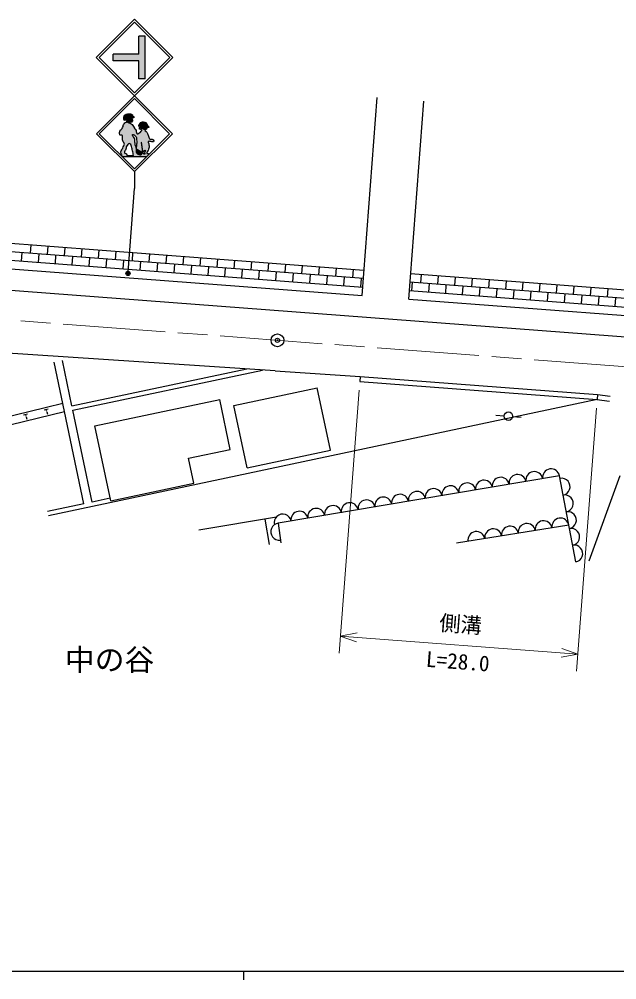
# Model space of a CAD drawing. Units: millimetres, scale not verified. Extents: x 40000 to 680000, y 20000 to 380000.
# Drawn here: x 141648 to 211892, y 204000 to 316887 of the extents above; entities that cross this region are included whole.
import ezdxf
from ezdxf.enums import TextEntityAlignment as Align

# ---------------------------------------------------------------- set-up
doc = ezdxf.new("R2010")
doc.units = ezdxf.units.MM
doc.header["$LTSCALE"] = 1000
doc.header["$PDMODE"] = 32
doc.header["$PDSIZE"] = 500
doc.linetypes.add('CHAIN', pattern=[18.5, 12, -1.5, 3.5, -1.5])
for name, color, linetype, lineweight in [('M-BGD', 7, 'Continuous', 25), ('M-BMK', 2, 'CHAIN', 13), ('M-BMK-SRVR', 3, 'Continuous', 25), ('M-STR-HTXT', 7, 'Continuous', 13), ('M-STR-STRC', 7, 'Continuous', 25), ('M-TTL-BAND', 7, 'Continuous', 25)]:
    doc.layers.add(name, color=color, linetype=linetype, lineweight=lineweight)
doc.styles.add('@ＭＳ ゴシック', font='')
doc.styles.add('ＭＳ ゴシック', font='')
doc.styles.get('@ＭＳ ゴシック').set_extended_font_data('@MS Gothic')
doc.styles.get('ＭＳ ゴシック').set_extended_font_data('MS Gothic')

msp = doc.modelspace()

# ---------------------------------------------------------------- hatches: boundary and pattern name
at = {"layer": 'M-STR-STRC'}
for points in [[(152695, 312762), (155695, 312762), (155695, 314887), (156445, 314887), (156445, 309887), (155695, 309887), (155695, 312012), (152695, 312012)], [(153928, 305257), (153935, 305386), (153969, 305509), (154043, 305619), (154101, 305665), (154222, 305726), (154287, 305741), (154429, 305767), (154557, 305777), (154694, 305761), (154717, 305756), (154848, 305714), (154948, 305637), (154973, 305600), (154975, 305499), (155066, 305468), (155123, 305438), (155122, 305312), (155114, 305304), (155013, 305309), (154912, 305331), (154905, 305327), (154886, 305247), (154929, 305142), (154973, 305022), (154973, 304939), (154931, 304819), (154905, 304802), (154780, 304788), (154699, 304779), (154608, 304711), (154687, 304653), (154813, 304597), (154921, 304497), (154962, 304449), (154228, 304760), (154261, 304774), (154266, 304779), (154331, 304897), (154334, 304916), (154311, 304985), (154209, 305011), (154100, 305002), (154038, 305030), (153959, 305137)], [(155813, 304221), (155794, 304300), (155695, 304290), (155691, 304294), (155724, 304400), (155784, 304526), (155857, 304635), (155936, 304745), (156016, 304806), (156146, 304832), (156271, 304818), (156408, 304804), (156526, 304759), (156555, 304736), (156610, 304629), (156651, 304509), (156654, 304504), (156740, 304397), (156810, 304324), (156898, 304242), (156898, 304241), (156866, 304172), (156756, 304166), (156705, 304148), (156660, 304038), (156626, 303951), (156515, 303900), (156428, 303858), (156425, 303848), (156435, 303825), (155790, 304098), (155789, 304105)], [(155726, 303480), (155838, 303557), (155903, 303625), (156001, 303722), (156052, 303822), (156047, 303854), (155954, 303926), (155884, 303953), (155794, 303981), (155790, 304098), (156435, 303825), (156462, 303759), (156562, 303680), (156647, 303593), (156718, 303470), (156770, 303350), (156798, 303274), (156834, 303142), (156867, 303024), (156891, 302959), (155380, 303074), (155297, 303187), (155175, 303281), (155055, 303336), (154973, 303343), (154978, 303279), (155041, 303138), (155064, 303098), (153781, 303196), (153775, 303230), (153719, 303279), (153610, 303275), (153521, 303273), (153476, 303303), (153448, 303444), (153439, 303573), (153459, 303697), (153518, 303819), (153528, 303833), (153622, 303932), (153720, 304022), (153735, 304040), (153806, 304154), (153849, 304270), (153880, 304385), (153914, 304498), (153969, 304605), (154046, 304691), (154157, 304731), (154228, 304760), (154962, 304449), (155005, 304397), (155079, 304291), (155158, 304172), (155178, 304141), (155259, 304021), (155326, 303910), (155384, 303799), (155413, 303675), (155422, 303556), (155465, 303459), (155498, 303434), (155616, 303427)], [(153616, 300875), (153759, 300875), (153685, 300999), (153634, 301117), (153611, 301247), (153610, 301305), (153636, 301436), (153694, 301543), (153764, 301649), (153817, 301750), (153880, 301876), (153943, 301987), (153991, 302098), (154007, 302221), (153999, 302281), (153933, 302395), (153910, 302419), (153852, 302458), (153811, 302595), (153798, 302721), (153798, 302740), (154573, 302260), (154500, 302249), (154408, 302171), (154328, 302060), (154289, 301997), (154240, 301873), (154224, 301750), (154197, 301633), (154137, 301509), (154083, 301405), (154019, 301290), (154008, 301197), (154078, 301133), (154186, 301108), (154249, 301063), (154302, 300940), (154311, 300875), (155064, 300875), (155050, 301034), (155035, 301155), (155009, 301289), (155008, 301294), (155007, 301298), (154971, 301436), (154931, 301560), (154907, 301646), (154879, 301786), (154855, 301911), (154813, 302029), (154754, 302148), (155360, 301773), (155377, 301723), (155390, 301684), (155406, 301610), (155403, 301474), (155392, 301351), (155406, 301268), (155470, 301148), (155568, 301057), (155589, 301040), (155717, 300976), (155846, 300956), (155852, 300956), (155938, 300965), (156005, 301003), (156056, 301066), (156093, 301151), (156116, 301255), (156121, 301302), (156235, 301231), (156235, 301195), (156273, 301062), (156319, 301017), (156433, 301040), (156430, 301111), (156789, 300889), (156775, 300875), (156662, 300762), (153728, 300762)], [(153798, 302740), (153796, 302852), (153790, 302978), (153796, 303111), (153781, 303196), (155064, 303098), (155087, 303057), (155164, 302960), (155224, 302841), (155228, 302825), (155245, 302691), (155250, 302552), (155258, 302445), (155267, 302316), (155280, 302172), (155288, 302097), (155315, 301949), (155344, 301824), (155346, 301815), (155347, 301812), (155360, 301773), (154754, 302148), (154750, 302155), (154668, 302246), (154613, 302266), (154573, 302260)], [(155459, 302311), (155467, 302431), (155465, 302558), (155452, 302704), (155442, 302808), (155427, 302936), (155384, 303069), (155380, 303074), (156891, 302959), (156915, 302897), (156958, 302841), (157056, 302791), (157165, 302788), (157275, 302789), (157372, 302752), (157397, 302728), (157463, 302606), (157451, 302490), (157448, 302485), (157339, 302461), (157257, 302474), (157120, 302501), (156993, 302531), (156935, 302539), (156807, 302531), (156798, 302522), (156799, 302423), (156857, 302304), (156867, 302271), (156897, 302130), (156915, 302003), (156912, 301861), (156885, 301720), (156842, 301600), (156789, 301475), (156765, 301411), (156696, 301285), (156639, 301177), (156644, 301117), (156745, 301113), (156802, 301106), (156870, 301017), (156869, 300969), (156789, 300889), (156430, 301111), (156429, 301116), (156388, 301222), (156404, 301273), (156473, 301364), (156479, 301450), (156408, 301482), (156296, 301427), (156236, 301319), (156235, 301231), (156121, 301302), (155382, 301759), (155422, 302035), (155443, 302183)], [(155392, 301351), (155403, 301474), (155406, 301610), (155390, 301684), (155377, 301723), (155382, 301759), (156121, 301302), (156116, 301255), (156093, 301151), (156056, 301066), (156005, 301003), (155938, 300965), (155852, 300956), (155846, 300956), (155717, 300976), (155589, 301040), (155568, 301057), (155470, 301148), (155406, 301268)]]:
    msp.add_hatch(color=256, dxfattribs=at).paths.add_polyline_path(points)

# ---------------------------------------------------------------- linework, layer by layer
at = {"layer": 'M-BGD'}
for p, q in [((181948, 284413), (183716, 307677)), ((187432, 283996), (189200, 307260)), ((182099, 286407), (72901, 294709)), ((72977, 295706), (182175, 287405)), ((72825, 293712), (182023, 285410)), ((102862, 290425), (181947, 284413)), ((143017, 290381), (142941, 289384)), ((145011, 290230), (144936, 289233)), ((141944, 289460), (141868, 288463)), ((143938, 289308), (143863, 288311)), ((145933, 289157), (145857, 288160)), ((147006, 290078), (146930, 289081)), ((147927, 289005), (147851, 288008)), ((149000, 289927), (148924, 288929)), ((150994, 289775), (150918, 288778)), ((152988, 289623), (152913, 288626)), ((154983, 289472), (154907, 288475)), ((156977, 289320), (156901, 288323)), ((158971, 289169), (158895, 288171)), ((160965, 289017), (160889, 288020)), ((102673, 287933), (264008, 275668)), ((149921, 288854), (149845, 287856)), ((151915, 288702), (151840, 287705)), ((153910, 288550), (153834, 287553)), ((155904, 288399), (155828, 287402)), ((157898, 288247), (157822, 287250)), ((159892, 288096), (159817, 287098)), ((161887, 287944), (161811, 286947)), ((162960, 288865), (162884, 287868)), ((164954, 288714), (164878, 287717)), ((166948, 288562), (166872, 287565)), ((168942, 288410), (168866, 287413)), ((170937, 288259), (170861, 287262)), ((172931, 288107), (172855, 287110)), ((174925, 287956), (174850, 286959)), ((163881, 287792), (163805, 286795)), ((165875, 287641), (165799, 286644)), ((167869, 287489), (167794, 286492)), ((169864, 287338), (169788, 286340)), ((171858, 287186), (171782, 286189)), ((173852, 287034), (173777, 286037)), ((175847, 286883), (175771, 285886)), ((176920, 287804), (176844, 286807)), ((178914, 287653), (178838, 286655)), ((180908, 287501), (180832, 286504)), ((187659, 286988), (235034, 283386)), ((188898, 286893), (188822, 285896)), ((190892, 286742), (190816, 285745)), ((177841, 286731), (177765, 285734)), ((179835, 286580), (179759, 285582)), ((181829, 286428), (181754, 285431)), ((234950, 282390), (187583, 285990)), ((187825, 285972), (187749, 284975)), ((189819, 285821), (189743, 284823)), ((191813, 285669), (191738, 284672)), ((192886, 286590), (192810, 285593)), ((194880, 286439), (194805, 285441)), ((196875, 286287), (196799, 285290)), ((198869, 286135), (198793, 285138)), ((200863, 285984), (200787, 284987)), ((202857, 285832), (202782, 284835)), ((204852, 285681), (204776, 284683)), ((187507, 284993), (234866, 281393)), ((193808, 285517), (193732, 284520)), ((195802, 285366), (195726, 284369)), ((197796, 285214), (197720, 284217)), ((199790, 285062), (199714, 284065)), ((201785, 284911), (201709, 283914)), ((203779, 284759), (203703, 283762)), ((205773, 284608), (205697, 283611)), ((206846, 285529), (206770, 284532)), ((208840, 285377), (208764, 284380)), ((210834, 285226), (210759, 284229)), ((187431, 283996), (234782, 280397)), ((207767, 284456), (207691, 283459)), ((209762, 284304), (209686, 283307)), ((211756, 284153), (211680, 283156)), ((171734, 275562), (129825, 278347)), ((149264, 259931), (145743, 276574)), ((147851, 271436), (146721, 276780)), ((147852, 271436), (168398, 275784)), ((147955, 270947), (170236, 275662)), ((171734, 275562), (181713, 274904)), ((181713, 274904), (181668, 274305)), ((181713, 274904), (209632, 272781)), ((166893, 271502), (176677, 273572)), ((178229, 266235), (176677, 273572)), ((181668, 274305), (209587, 272183)), ((209587, 272183), (145094, 258537)), ((150539, 269086), (165214, 272191)), ((166456, 266321), (165214, 272191)), ((209550, 272187), (211036, 271982)), ((209632, 272781), (209587, 272183)), ((209632, 272781), (211118, 272576)), ((146770, 271719), (103686, 261280)), ((144585, 270984), (145071, 271102)), ((150242, 260137), (147955, 270947)), ((168446, 264165), (166893, 271502)), ((146977, 270740), (103667, 260246)), ((142155, 270395), (142641, 270513)), ((142373, 270293), (142494, 270323)), ((142454, 270159), (142484, 270166)), ((142469, 270162), (142540, 269871)), ((144803, 270882), (144924, 270912)), ((144883, 270747), (144914, 270755)), ((144899, 270751), (144969, 270460)), ((197654, 270349), (198651, 270270)), ((199648, 270192), (200645, 270113)), ((152402, 260281), (150539, 269086)), ((161565, 265286), (166456, 266321)), ((162186, 262351), (161565, 265286)), ((168446, 264165), (178229, 266235)), ((205159, 263217), (172094, 257644)), ((207070, 253100), (205159, 263217)), ((212238, 263213), (208611, 253211)), ((152402, 260281), (162186, 262351)), ((149264, 259930), (144990, 259026)), ((152338, 260581), (150242, 260137)), ((171902, 258372), (162778, 256835)), ((170524, 258140), (171028, 255150)), ((172094, 257644), (172382, 255362)), ((206254, 257419), (193042, 255298))]:
    msp.add_line(p, q, dxfattribs=at)
msp.add_circle((199149, 270231), 500, dxfattribs=at)
for centre, start, end in [((198256, 262054), 9.56729, 189.56729), ((200228, 262386), 9.56729, 189.56729), ((202200, 262719), 9.56729, 189.56729), ((204172, 263051), 9.56729, 189.56729), ((192339, 261057), 9.56729, 189.56729), ((194312, 261389), 9.56729, 189.56729), ((196284, 261721), 9.56729, 189.56729), ((205399, 261943), 280.70008, 100.70008), ((186423, 260059), 9.56729, 189.56729), ((188395, 260392), 9.56729, 189.56729), ((190367, 260724), 9.56729, 189.56729), ((205771, 259978), 280.70008, 100.70008), ((178534, 258730), 9.56729, 189.56729), ((180506, 259062), 9.56729, 189.56729), ((182478, 259395), 9.56729, 189.56729), ((184451, 259727), 9.56729, 189.56729), ((172618, 257732), 9.56729, 194.90703), ((174590, 258065), 9.56729, 189.56729), ((176562, 258397), 9.56729, 189.56729), ((206142, 258013), 280.70008, 100.70008), ((172219, 256652), 97.17725, 277.17725), ((201317, 256627), 9.11998, 189.11998), ((203292, 256944), 9.11998, 189.11998), ((205267, 257261), 9.11998, 189.11998), ((195393, 255676), 9.11998, 189.11998), ((197368, 255993), 9.11998, 189.11998), ((199343, 256310), 9.11998, 189.11998), ((206513, 256047), 280.70008, 100.70008), ((206885, 254082), 280.70008, 100.70008)]:
    msp.add_arc(centre, 1000, start, end, dxfattribs=at)
at = {"layer": 'M-BMK'}
msp.add_line((73043, 286675), (270972, 271628), dxfattribs=at)
at = {"layer": 'M-BMK-SRVR'}
msp.add_circle((172007, 279152), 750, dxfattribs=at)
msp.add_point((172007, 279152), dxfattribs=at)
at = {"layer": 'M-STR-HTXT'}
for p, q in [((181591, 273308), (179240, 242397)), ((209511, 271185), (207160, 240274)), ((181357, 244761), (179392, 244392)), ((179392, 244392), (207311, 242268)), ((179392, 244392), (181279, 243729)), ((207311, 242268), (205424, 242931)), ((205346, 241898), (207311, 242268))]:
    msp.add_line(p, q, dxfattribs=at)
at = {"layer": 'M-STR-STRC'}
for p, q in [((150695, 312387), (155195, 316887)), ((151048, 312387), (155195, 316533)), ((159695, 312387), (155195, 316887)), ((159341, 312387), (155195, 316533)), ((156445, 314887), (155695, 314887)), ((155695, 312762), (155695, 314887)), ((156445, 309887), (156445, 314887)), ((152695, 312012), (152695, 312762)), ((155695, 312762), (152695, 312762)), ((150695, 312387), (155195, 307887)), ((151048, 312387), (155195, 308240)), ((155695, 312012), (152695, 312012)), ((155195, 307887), (159695, 312387)), ((155195, 308240), (159341, 312387)), ((155695, 309887), (155695, 312012)), ((156445, 309887), (155695, 309887)), ((155195, 307887), (150740, 303432)), ((155195, 307569), (151058, 303432)), ((159650, 303432), (155195, 307887)), ((159332, 303432), (155195, 307569)), ((153928, 305257), (153935, 305386)), ((153959, 305137), (153928, 305257)), ((153935, 305386), (153969, 305509)), ((154038, 305030), (153959, 305137)), ((153969, 305509), (154043, 305619)), ((154100, 305002), (154038, 305030)), ((154043, 305619), (154101, 305665)), ((154209, 305011), (154100, 305002)), ((154101, 305665), (154222, 305726)), ((154311, 304985), (154209, 305011)), ((154222, 305726), (154287, 305741)), ((154266, 304779), (154331, 304897)), ((154287, 305741), (154429, 305767)), ((154334, 304916), (154311, 304985)), ((154331, 304897), (154334, 304916)), ((154429, 305767), (154557, 305777)), ((154557, 305777), (154694, 305761)), ((154694, 305761), (154717, 305756)), ((154717, 305756), (154848, 305714)), ((154905, 304802), (154780, 304788)), ((154848, 305714), (154948, 305637)), ((154905, 305327), (154886, 305247)), ((154886, 305247), (154929, 305142)), ((154912, 305331), (154905, 305327)), ((154931, 304819), (154905, 304802)), ((155013, 305309), (154912, 305331)), ((154929, 305142), (154973, 305022)), ((154973, 304939), (154931, 304819)), ((154948, 305637), (154973, 305600)), ((154973, 305600), (154975, 305499)), ((154973, 305022), (154973, 304939)), ((154975, 305499), (155066, 305468)), ((155114, 305304), (155013, 305309)), ((155066, 305468), (155123, 305438)), ((155122, 305312), (155114, 305304)), ((155123, 305438), (155122, 305312)), ((155936, 304745), (156016, 304806)), ((156016, 304806), (156146, 304832)), ((156146, 304832), (156271, 304818)), ((156271, 304818), (156408, 304804)), ((156408, 304804), (156526, 304759)), ((153439, 303573), (153459, 303697)), ((153459, 303697), (153518, 303819)), ((153518, 303819), (153528, 303833)), ((153528, 303833), (153622, 303932)), ((153622, 303932), (153720, 304022)), ((153720, 304022), (153735, 304040)), ((153735, 304040), (153806, 304154)), ((153806, 304154), (153849, 304270)), ((153849, 304270), (153880, 304385)), ((153880, 304385), (153914, 304498)), ((153914, 304498), (153969, 304605)), ((153969, 304605), (154046, 304691)), ((154046, 304691), (154157, 304731)), ((154157, 304731), (154261, 304774)), ((154261, 304774), (154266, 304779)), ((154699, 304779), (154608, 304711)), ((154608, 304711), (154687, 304653)), ((154687, 304653), (154813, 304597)), ((154780, 304788), (154699, 304779)), ((154813, 304597), (154921, 304497)), ((154921, 304497), (155005, 304397)), ((155005, 304397), (155079, 304291)), ((155079, 304291), (155158, 304172)), ((155158, 304172), (155178, 304141)), ((155178, 304141), (155259, 304021)), ((155259, 304021), (155326, 303910)), ((155326, 303910), (155384, 303799)), ((155384, 303799), (155413, 303675)), ((155413, 303675), (155422, 303556)), ((155691, 304294), (155724, 304400)), ((155695, 304290), (155691, 304294)), ((155794, 304300), (155695, 304290)), ((155724, 304400), (155784, 304526)), ((155784, 304526), (155857, 304635)), ((155789, 304105), (155813, 304221)), ((155794, 303981), (155789, 304105)), ((155813, 304221), (155794, 304300)), ((155884, 303953), (155794, 303981)), ((155857, 304635), (155936, 304745)), ((155954, 303926), (155884, 303953)), ((155903, 303625), (156001, 303722)), ((156047, 303854), (155954, 303926)), ((156001, 303722), (156052, 303822)), ((156052, 303822), (156047, 303854)), ((156428, 303858), (156425, 303848)), ((156425, 303848), (156462, 303759)), ((156515, 303900), (156428, 303858)), ((156462, 303759), (156562, 303680)), ((156626, 303951), (156515, 303900)), ((156526, 304759), (156555, 304736)), ((156555, 304736), (156610, 304629)), ((156562, 303680), (156647, 303593)), ((156610, 304629), (156651, 304509)), ((156660, 304038), (156626, 303951)), ((156651, 304509), (156654, 304504)), ((156654, 304504), (156740, 304397)), ((156705, 304148), (156660, 304038)), ((156756, 304166), (156705, 304148)), ((156740, 304397), (156810, 304324)), ((156866, 304172), (156756, 304166)), ((156810, 304324), (156898, 304242)), ((156898, 304241), (156866, 304172)), ((156898, 304242), (156898, 304241)), ((150740, 303432), (155195, 298977)), ((151058, 303432), (155195, 299295)), ((153448, 303444), (153439, 303573)), ((153476, 303303), (153448, 303444)), ((153521, 303273), (153476, 303303)), ((153610, 303275), (153521, 303273)), ((153719, 303279), (153610, 303275)), ((153775, 303230), (153719, 303279)), ((153796, 303111), (153775, 303230)), ((153790, 302978), (153796, 303111)), ((153796, 302852), (153790, 302978)), ((153798, 302721), (153796, 302852)), ((153811, 302595), (153798, 302721)), ((153852, 302458), (153811, 302595)), ((154978, 303279), (154973, 303343)), ((154973, 303343), (155055, 303336)), ((155041, 303138), (154978, 303279)), ((155087, 303057), (155041, 303138)), ((155055, 303336), (155175, 303281)), ((155164, 302960), (155087, 303057)), ((155150, 298932), (159650, 303432)), ((155227, 302835), (155164, 302960)), ((155175, 303281), (155297, 303187)), ((155195, 299295), (159332, 303432)), ((155228, 302825), (155224, 302841)), ((155245, 302691), (155227, 302835)), ((155250, 302552), (155245, 302691)), ((155258, 302445), (155250, 302552)), ((155297, 303187), (155384, 303069)), ((155384, 303069), (155427, 302936)), ((155422, 303556), (155465, 303459)), ((155427, 302936), (155442, 302808)), ((155442, 302808), (155452, 302704)), ((155452, 302704), (155465, 302558)), ((155465, 303459), (155498, 303434)), ((155465, 302558), (155467, 302431)), ((155498, 303434), (155616, 303427)), ((155616, 303427), (155726, 303480)), ((155726, 303480), (155838, 303557)), ((155838, 303557), (155903, 303625)), ((156647, 303593), (156718, 303470)), ((156718, 303470), (156770, 303350)), ((156770, 303350), (156798, 303274)), ((156798, 303274), (156834, 303142)), ((156935, 302539), (156807, 302531)), ((156834, 303142), (156867, 303024)), ((156867, 303024), (156915, 302897)), ((156915, 302897), (156958, 302841)), ((156993, 302531), (156935, 302539)), ((156958, 302841), (157056, 302791)), ((157056, 302791), (157165, 302788)), ((157165, 302788), (157275, 302789)), ((157275, 302789), (157372, 302752)), ((157372, 302752), (157397, 302728)), ((157397, 302728), (157463, 302606)), ((157463, 302606), (157451, 302490)), ((153610, 301305), (153636, 301436)), ((153636, 301436), (153694, 301543)), ((153694, 301543), (153764, 301649)), ((153764, 301649), (153817, 301750)), ((153817, 301750), (153880, 301876)), ((153910, 302419), (153852, 302458)), ((153880, 301876), (153943, 301987)), ((153933, 302395), (153910, 302419)), ((153999, 302281), (153933, 302395)), ((153943, 301987), (153991, 302098)), ((153991, 302098), (154007, 302221)), ((154007, 302221), (153999, 302281)), ((154137, 301509), (154083, 301405)), ((154197, 301633), (154137, 301509)), ((154224, 301750), (154197, 301633)), ((154240, 301873), (154224, 301750)), ((154289, 301997), (154240, 301873)), ((154328, 302060), (154289, 301997)), ((154408, 302171), (154328, 302060)), ((154500, 302249), (154408, 302171)), ((154613, 302266), (154500, 302249)), ((154668, 302246), (154613, 302266)), ((154750, 302155), (154668, 302246)), ((154813, 302029), (154750, 302155)), ((154855, 301911), (154813, 302029)), ((154879, 301786), (154855, 301911)), ((154907, 301646), (154879, 301786)), ((154931, 301560), (154907, 301646)), ((154971, 301436), (154931, 301560)), ((155008, 301294), (154971, 301436)), ((155267, 302316), (155258, 302445)), ((155280, 302172), (155267, 302316)), ((155288, 302097), (155280, 302172)), ((155288, 302097), (155315, 301949)), ((155315, 301949), (155346, 301815)), ((155344, 301824), (155347, 301812)), ((155346, 301815), (155390, 301684)), ((155422, 302035), (155377, 301723)), ((155390, 301684), (155406, 301610)), ((155403, 301474), (155392, 301351)), ((155406, 301610), (155403, 301474)), ((155443, 302183), (155422, 302035)), ((155459, 302311), (155443, 302183)), ((155467, 302431), (155459, 302311)), ((156009, 302413), (156002, 302451)), ((156029, 302307), (156009, 302413)), ((156051, 302188), (156029, 302307)), ((156073, 302057), (156051, 302188)), ((156093, 301920), (156073, 302057)), ((156111, 301779), (156093, 301920)), ((156123, 301639), (156111, 301779)), ((156130, 301502), (156123, 301639)), ((156128, 301373), (156130, 301502)), ((156236, 301319), (156296, 301427)), ((156296, 301427), (156408, 301482)), ((156408, 301482), (156479, 301450)), ((156479, 301450), (156473, 301364)), ((156765, 301411), (156696, 301285)), ((156789, 301475), (156765, 301411)), ((156842, 301600), (156789, 301475)), ((156807, 302531), (156798, 302522)), ((156798, 302522), (156799, 302423)), ((156799, 302423), (156857, 302304)), ((156885, 301720), (156842, 301600)), ((156857, 302304), (156867, 302271)), ((156867, 302271), (156897, 302130)), ((156912, 301861), (156885, 301720)), ((156897, 302130), (156915, 302003)), ((156915, 302003), (156912, 301861)), ((157120, 302501), (156993, 302531)), ((157257, 302474), (157120, 302501)), ((157339, 302461), (157257, 302474)), ((157448, 302485), (157339, 302461)), ((157451, 302490), (157448, 302485)), ((153611, 301247), (153610, 301305)), ((153634, 301117), (153611, 301247)), ((153616, 300875), (153759, 300875)), ((153685, 300999), (153634, 301117)), ((153759, 300875), (153685, 300999)), ((153728, 300762), (156662, 300762)), ((154019, 301290), (154008, 301197)), ((154008, 301197), (154078, 301133)), ((154083, 301405), (154019, 301290)), ((154078, 301133), (154186, 301108)), ((154186, 301108), (154249, 301063)), ((154249, 301063), (154302, 300940)), ((154302, 300940), (154311, 300875)), ((154311, 300875), (155064, 300875)), ((155009, 301289), (155007, 301298)), ((155035, 301155), (155008, 301294)), ((155050, 301034), (155035, 301155)), ((155064, 300875), (155050, 301034)), ((155392, 301351), (155406, 301268)), ((155406, 301268), (155470, 301148)), ((155470, 301148), (155568, 301057)), ((155568, 301057), (155589, 301040)), ((155589, 301040), (155717, 300976)), ((155717, 300976), (155846, 300956)), ((155846, 300956), (155852, 300956)), ((155852, 300956), (155938, 300965)), ((155938, 300965), (156005, 301003)), ((156005, 301003), (156056, 301066)), ((156056, 301066), (156093, 301151)), ((156093, 301151), (156116, 301255)), ((156116, 301255), (156128, 301373)), ((156235, 301195), (156236, 301319)), ((156273, 301062), (156235, 301195)), ((156319, 301017), (156273, 301062)), ((156433, 301040), (156319, 301017)), ((156404, 301273), (156388, 301222)), ((156388, 301222), (156429, 301116)), ((156473, 301364), (156404, 301273)), ((156429, 301116), (156433, 301040)), ((156696, 301285), (156639, 301177)), ((156639, 301177), (156644, 301117)), ((156644, 301117), (156745, 301113)), ((156745, 301113), (156802, 301106)), ((156766, 300875), (156775, 300875)), ((156802, 301106), (156870, 301017)), ((156870, 301017), (156869, 300969)), ((155195, 298977), (155195, 296977)), ((154449, 287156), (155195, 296977))]:
    msp.add_line(p, q, dxfattribs=at)
for radius in [150, 120, 90, 60, 30]:
    msp.add_circle((154437, 287006), radius, dxfattribs=at)
msp.add_point((154437, 287006), dxfattribs=at)
at = {"layer": 'M-TTL-BAND'}
for p, q in [((40000, 205000), (579000, 205000)), ((168000, 205000), (168000, 204000))]:
    msp.add_line(p, q, dxfattribs=at)

# ---------------------------------------------------------------- texts
at = {"layer": 'M-BGD', "style": 'ＭＳ ゴシック'}
msp.add_text('中の谷', height=2566, dxfattribs=at).set_placement((152273, 241625), align=Align.MIDDLE_CENTER)
at = {"layer": 'M-STR-HTXT', "style": 'ＭＳ ゴシック'}
msp.add_text('側溝', height=1833, rotation=355.65, dxfattribs=at).set_placement((193428, 244327), align=Align.BOTTOM_CENTER)
at = {"layer": 'M-STR-HTXT', "style": '@ＭＳ ゴシック'}
msp.add_text('L=28.0', height=1833, rotation=355.65, dxfattribs=at).set_placement((193276, 242333), align=Align.TOP_CENTER)

doc.saveas('drawing.dxf')
